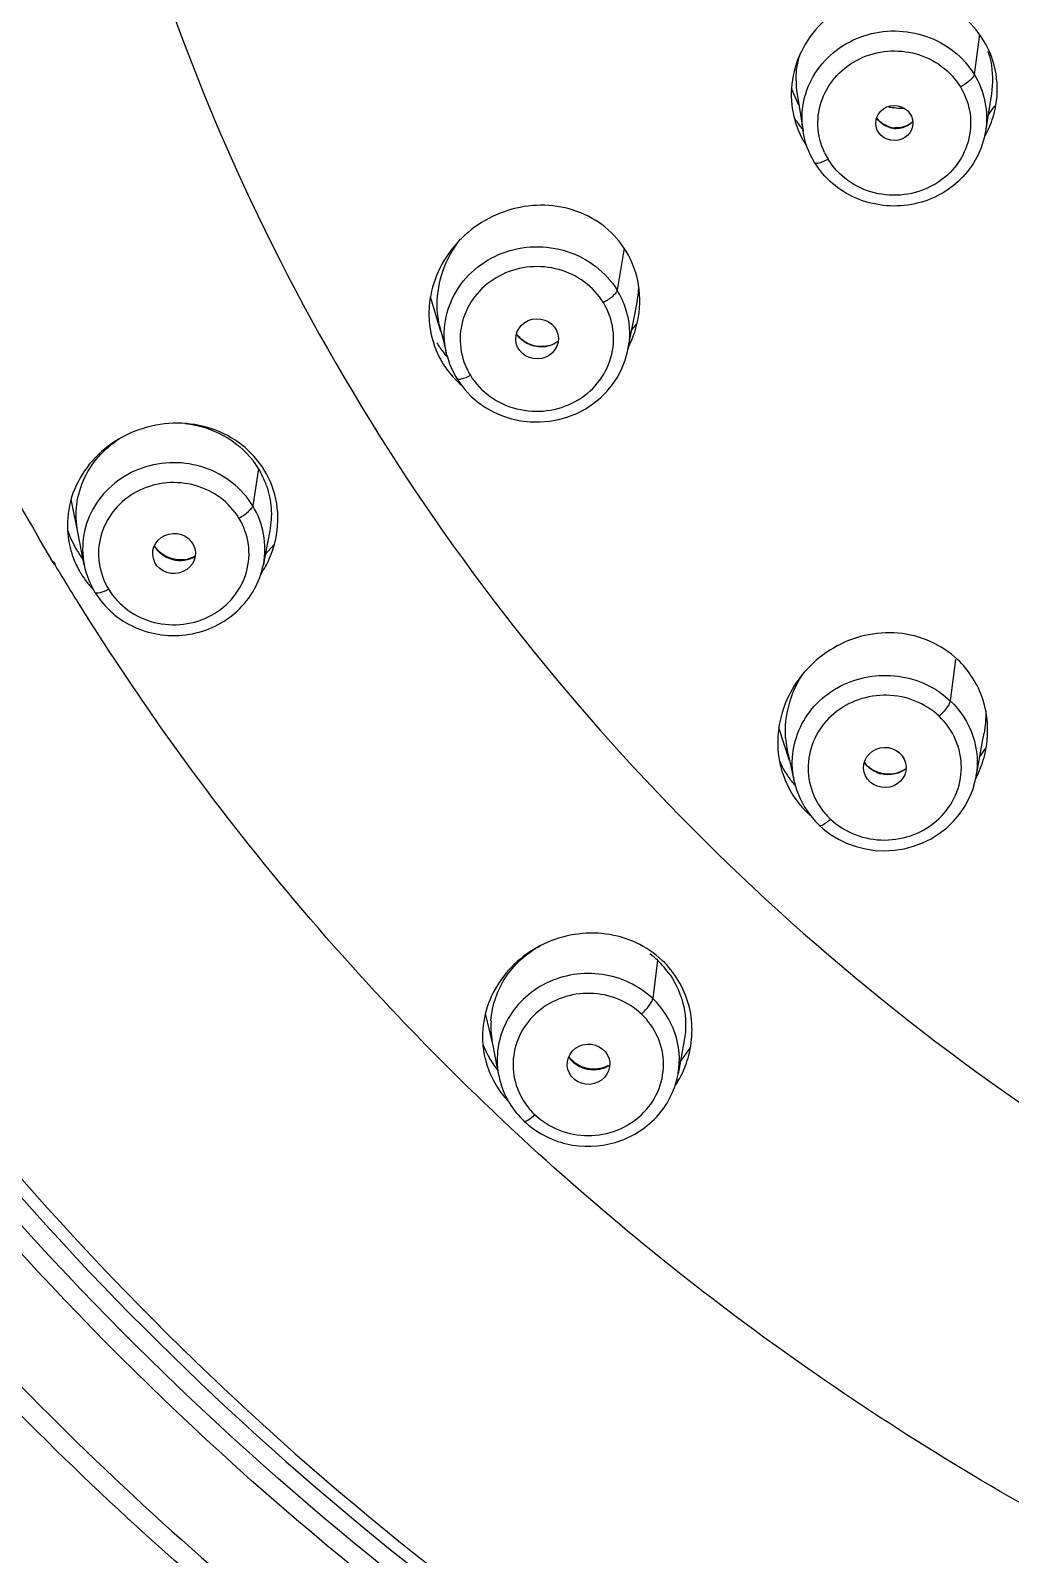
# Model space of a CAD drawing. Header units: millimetres. Extents: x 19741 to 22117, y -10160 to -6800.
# Drawn here: x 20947.89 to 20966.36, y -8202.63 to -8173.92 of the extents above; entities that cross this region are included whole.
import ezdxf

# ---------------------------------------------------------------- set-up
doc = ezdxf.new("R2010")
doc.units = ezdxf.units.MM

msp = doc.modelspace()

# ---------------------------------------------------------------- linework, layer by layer
at = {"linetype": 'Continuous'}
for p, q in [((20965.769, -8173.99), (20965.672, -8174.747)), ((20962.369, -8175.325), (20962.232, -8175.013)), ((20962.335, -8175.115), (20962.447, -8175.815)), ((20965.997, -8175.109), (20965.885, -8175.816)), ((20965.933, -8175.511), (20966.059, -8175.339)), ((20962.447, -8175.815), (20962.447, -8175.815)), ((20959.075, -8178.017), (20958.945, -8178.811)), ((20955.626, -8179.587), (20955.429, -8178.937)), ((20959.271, -8179.302), (20959.316, -8179.072)), ((20959.179, -8179.771), (20959.271, -8179.302)), ((20959.221, -8179.559), (20959.319, -8179.438)), ((20955.626, -8179.587), (20955.615, -8179.548)), ((20959.148, -8179.929), (20959.179, -8179.771)), ((20955.708, -8179.918), (20955.726, -8179.991)), ((20955.739, -8180.043), (20955.726, -8179.991)), ((20952.187, -8182.17), (20952.079, -8182.87)), ((20948.783, -8183.37), (20948.661, -8182.744)), ((20948.906, -8183.981), (20948.785, -8183.369)), ((20952.401, -8183.343), (20952.314, -8183.798)), ((20952.314, -8183.798), (20952.28, -8183.974)), ((20952.316, -8183.789), (20952.487, -8183.594)), ((20948.349, -8183.981), (20948.315, -8183.925)), ((20948.361, -8183.974), (20948.328, -8183.918)), ((20948.904, -8183.982), (20948.904, -8183.982)), ((20952.279, -8183.98), (20952.28, -8183.974)), ((20965.322, -8185.764), (20965.221, -8186.545)), ((20962.193, -8187.67), (20961.991, -8187.056)), ((20965.796, -8187.49), (20965.836, -8187.273)), ((20965.836, -8187.273), (20965.857, -8187.154)), ((20962.172, -8187.584), (20962.181, -8187.62)), ((20965.731, -8187.839), (20965.796, -8187.49)), ((20965.774, -8187.608), (20965.893, -8187.44)), ((20962.181, -8187.62), (20962.191, -8187.661)), ((20965.708, -8187.96), (20965.731, -8187.839)), ((20962.287, -8188.085), (20962.274, -8188.033)), ((20965.708, -8187.96), (20965.703, -8187.99)), ((20959.704, -8191.431), (20959.615, -8192.156)), ((20956.606, -8193.041), (20956.464, -8192.438)), ((20956.597, -8192.996), (20956.594, -8192.979)), ((20956.606, -8193.041), (20956.597, -8192.996)), ((20960.209, -8192.944), (20960.092, -8193.575)), ((20956.694, -8193.502), (20956.606, -8193.041)), ((20960.136, -8193.339), (20960.322, -8193.089)), ((20956.71, -8193.588), (20956.714, -8193.605)), ((20960.088, -8193.603), (20960.093, -8193.576))]:
    msp.add_line(p, q, dxfattribs=at)
for points in [[(20955.616, -8179.548), (20955.626, -8179.584), (20955.637, -8179.624), (20955.646, -8179.66), (20955.655, -8179.694), (20955.665, -8179.737)], [(20955.665, -8179.737), (20955.692, -8179.851), (20955.708, -8179.918)], [(20955.74, -8180.043), (20955.746, -8180.066), (20955.788, -8180.196), (20955.841, -8180.321), (20955.904, -8180.44), (20955.922, -8180.472)], [(20955.922, -8180.472), (20955.969, -8180.543), (20956.072, -8180.679), (20956.191, -8180.804), (20956.323, -8180.918), (20956.466, -8181.019), (20956.621, -8181.105), (20956.784, -8181.176), (20956.954, -8181.23), (20957.13, -8181.268), (20957.309, -8181.289), (20957.489, -8181.292), (20957.669, -8181.277), (20957.846, -8181.245), (20958.018, -8181.196), (20958.184, -8181.13), (20958.341, -8181.049), (20958.489, -8180.952), (20958.625, -8180.842), (20958.749, -8180.719), (20958.86, -8180.584), (20958.955, -8180.439), (20959.034, -8180.286), (20959.096, -8180.127), (20959.141, -8179.962), (20959.148, -8179.928)], [(20962.191, -8187.661), (20962.2, -8187.698), (20962.209, -8187.735), (20962.218, -8187.78)], [(20962.218, -8187.78), (20962.243, -8187.896), (20962.258, -8187.962), (20962.274, -8188.033)], [(20962.287, -8188.085), (20962.326, -8188.222), (20962.39, -8188.383), (20962.47, -8188.536), (20962.567, -8188.68), (20962.677, -8188.812), (20962.756, -8188.892)], [(20962.756, -8188.892), (20962.827, -8188.955), (20962.966, -8189.062), (20963.118, -8189.154), (20963.28, -8189.231), (20963.45, -8189.292), (20963.626, -8189.336), (20963.806, -8189.362), (20963.988, -8189.37), (20964.171, -8189.36), (20964.352, -8189.331), (20964.529, -8189.285), (20964.699, -8189.222), (20964.862, -8189.143), (20965.014, -8189.047), (20965.155, -8188.938), (20965.283, -8188.815), (20965.397, -8188.68), (20965.496, -8188.535), (20965.578, -8188.381), (20965.643, -8188.219), (20965.69, -8188.052), (20965.703, -8187.99)]]:
    msp.add_lwpolyline(points, dxfattribs=at)
for centre, radius, start, end in [((20963.942, -8174.859), 1.627, 179.9219, 188.9951), ((20963.994, -8175.126), 1.769, 186.3977, 192.6779), ((20963.999, -8175.124), 1.774, 192.7144, 203.6875), ((20964.288, -8175.014), 1.82, 341.3226, 347.4718), ((20964.042, -8174.453), 2.083, 212.3472, 213.9753), ((20964.07, -8174.434), 2.117, 213.9803, 217.6107), ((20964.093, -8174.417), 2.146, 217.6065, 219.5891), ((20964.208, -8175.28), 0.474, 253.56, 266.5185), ((20964.205, -8175.311), 0.453, 253.2266, 269.2831), ((20964.246, -8174.996), 1.866, 330.071, 335.1959), ((20964.271, -8175.008), 1.838, 335.2083, 341.3231), ((20963.998, -8175.124), 1.773, 203.6877, 205.1489), ((20963.985, -8175.131), 1.758, 205.1418, 211.3969), ((20963.976, -8175.136), 1.748, 211.4109, 213.4364), ((20964.138, -8175.612), 1.421, 205.0224, 210.9333), ((20957.578, -8179.646), 1.602, 25.3502, 31.398), ((20957.594, -8179.639), 1.585, 13.4927, 25.3728), ((20957.513, -8178.719), 1.838, 348.9218, 359.5899), ((20957.246, -8179.255), 1.848, 173.7843, 186.0954), ((20957.193, -8179.259), 1.794, 186.1428, 189.8603), ((20957.236, -8179.102), 1.68, 192.2986, 195.3885), ((20957.386, -8178.978), 1.988, 335.9264, 347.7572), ((20957.169, -8179.263), 1.77, 189.8633, 192.4389), ((20957.167, -8179.263), 1.768, 192.4453, 196.9653), ((20957.167, -8179.263), 1.768, 196.9584, 208.6032), ((20957.203, -8178.79), 1.94, 211.4197, 217.3552), ((20957.527, -8179.326), 0.545, 285.663, 293.2111), ((20957.353, -8178.963), 2.025, 333.3145, 335.9416), ((20957.13, -8179.282), 1.727, 208.6355, 211.4058), ((20957.218, -8178.778), 1.959, 217.3502, 221.1909), ((20957.143, -8179.274), 1.742, 211.426, 217.7869), ((20957.173, -8179.25), 1.78, 217.7942, 229.014), ((20957.3, -8179.729), 1.313, 204.7345, 211.3855), ((20950.735, -8183.062), 1.704, 31.5527, 37.6294), ((20950.746, -8183.045), 1.686, 18.9809, 31.2734), ((20950.33, -8183.239), 1.743, 183.082, 191.1003), ((20950.477, -8182.684), 1.994, 198.9795, 202.045), ((20950.497, -8182.676), 2.015, 202.05, 207.6861), ((20950.67, -8183.103), 1.884, 341.915, 347.8845), ((20950.337, -8183.236), 1.75, 191.1336, 198.7601), ((20950.369, -8183.225), 1.784, 198.7581, 207.383), ((20950.503, -8182.672), 2.023, 207.6835, 211.4026), ((20950.509, -8182.668), 2.03, 211.4185, 215.1182), ((20950.528, -8182.655), 2.053, 215.1144, 216.8947), ((20950.708, -8183.332), 0.568, 230.1532, 240.9432), ((20950.712, -8183.325), 0.575, 240.9201, 244.4903), ((20950.724, -8183.376), 0.524, 289.7964, 301.0137), ((20950.649, -8183.096), 1.907, 335.9537, 341.9163), ((20989.574, -8159.267), 48.065, 210.9414, 211.9385), ((20950.364, -8183.228), 1.779, 207.3821, 211.4059), ((20950.725, -8183.33), 0.561, 275.9406, 283.2396), ((20950.609, -8183.077), 1.951, 326.4986, 335.9192), ((20950.39, -8183.211), 1.809, 211.4316, 217.7014), ((20950.433, -8183.178), 1.863, 217.6957, 223.8494), ((20950.59, -8183.713), 1.428, 204.8965, 210.7766), ((20989.808, -8159.119), 48.342, 211.9412, 214.9174), ((20990.01, -8158.98), 48.588, 214.9152, 215.1176), ((20964.009, -8187.127), 1.893, 183.5041, 189.3995), ((20963.96, -8187.135), 1.844, 189.4026, 194.0714), ((20963.908, -8187.087), 2.018, 339.0154, 350.9016), ((20963.815, -8187.337), 1.845, 190.9762, 195.3469), ((20963.863, -8186.819), 2.051, 205.0777, 209.3182), ((20963.806, -8187.339), 1.835, 195.3483, 198.2208), ((20963.85, -8186.826), 2.037, 209.3311, 215.0756), ((20964.023, -8187.406), 0.522, 215.7964, 226.5983), ((20964.013, -8187.399), 0.514, 216.9698, 226.6405), ((20963.865, -8187.071), 2.064, 333.4575, 339.0416), ((20963.783, -8187.348), 1.81, 198.2088, 207.8181), ((20963.846, -8186.829), 2.032, 215.0721, 220.7531), ((20964.052, -8187.366), 0.57, 248.0378, 255.0904), ((20963.86, -8187.069), 2.07, 332.6147, 333.4588), ((20963.772, -8187.352), 1.799, 207.859, 214.1198), ((20963.777, -8187.349), 1.805, 214.1096, 226.5626), ((20963.759, -8187.366), 1.78, 226.606, 228.5392), ((20963.903, -8187.778), 1.368, 220.1118, 226.5831), ((20958.483, -8192.729), 1.781, 46.7619, 52.6625), ((20958.496, -8192.702), 1.753, 34.4863, 46.4632), ((20958.208, -8192.677), 1.643, 176.4574, 182.8228), ((20958.167, -8192.871), 1.759, 184.7837, 188.8086), ((20958.305, -8192.274), 2.03, 201.5042, 208.2717), ((20958.197, -8192.677), 1.632, 182.8275, 190.6529), ((20958.165, -8192.872), 1.757, 188.8164, 193.2439), ((20958.188, -8192.865), 1.78, 193.2804, 207.9542), ((20958.317, -8192.267), 2.044, 208.2735, 211.9777), ((20958.468, -8192.957), 0.528, 214.3841, 224.9301), ((20958.459, -8192.944), 0.524, 215.8701, 226.6562), ((20958.435, -8192.737), 1.922, 339.2795, 345.276), ((20958.325, -8192.263), 2.053, 211.978, 215.6709), ((20958.334, -8192.256), 2.064, 215.6716, 217.4353), ((20958.262, -8193.298), 1.578, 191.2364, 195.9443), ((20958.468, -8192.957), 0.528, 224.9264, 226.6036), ((20958.499, -8192.917), 0.579, 241.1271, 248.217), ((20958.502, -8192.908), 0.588, 248.2234, 255.2317), ((20958.502, -8192.908), 0.587, 255.2248, 258.736), ((20958.537, -8192.976), 0.504, 297.4436, 302.2644), ((20958.403, -8192.722), 1.958, 326.2129, 333.247), ((20958.587, -8193.304), 1.531, 349.7965, 350.4975), ((20958.423, -8192.733), 1.935, 333.2639, 339.2802), ((20958.21, -8192.851), 1.807, 207.9951, 214.2745), ((20958.248, -8192.826), 1.853, 214.277, 223.1327), ((20958.426, -8191.988), 2.378, 313.4997, 315.64), ((20991.238, -8157.911), 50.218, 226.2863, 227.0327), ((20958.431, -8193.274), 1.488, 220.2694, 225.9909)]:
    msp.add_arc(centre, radius, start, end, dxfattribs=at)
for centre, major_axis, ratio in [((20964.167, -8175.661), (0.35, 0.003), 0.945059), ((20957.436, -8179.726), (0.401, 0.01), 0.943824), ((20950.597, -8183.77), (0.402, 0.021), 0.941814), ((20963.989, -8187.801), (0.401, 0.012), 0.945419), ((20958.405, -8193.391), (0.401, 0.026), 0.945083)]:
    msp.add_ellipse(centre, major_axis=major_axis, ratio=ratio, dxfattribs=at)
msp.add_ellipse((20964.37, -8173.89), major_axis=(1.58, 0.012), ratio=0.945048, start_param=4.498482, end_param=4.696865, dxfattribs=at)
for points, knots in [([(21024.322, -8210.31), (21027.778, -8208.399), (21034.312, -8203.932), (21042.582, -8195.521), (21048.972, -8185.738), (21053.225, -8174.957), (21055.176, -8163.594), (21054.746, -8152.088), (21051.952, -8140.885), (21046.906, -8130.418), (21039.806, -8121.087), (21030.93, -8113.248), (21020.619, -8107.196), (21009.267, -8103.154), (20997.305, -8101.275), (20985.186, -8101.628), (20973.371, -8104.197), (20965.953, -8107.343), (20962.447, -8109.243)], [0, 0, 0, 0, 0.063059, 0.125441, 0.187164, 0.248341, 0.309174, 0.36992, 0.430848, 0.492201, 0.554154, 0.616784, 0.680067, 0.743881, 0.808029, 0.872266, 0.936332, 1, 1, 1, 1]), ([(20962.034, -8109.469), (20957.444, -8112), (20948.922, -8118.205), (20939.051, -8130.389), (20932.82, -8144.603), (20930.686, -8159.873), (20932.801, -8175.145), (20939.015, -8189.365), (20948.871, -8201.56), (20957.386, -8207.774), (20961.973, -8210.31)], [0, 0, 0, 0, 0.127405, 0.252982, 0.376963, 0.500012, 0.623059, 0.747033, 0.872602, 1, 1, 1, 1]), ([(20971.678, -8179.003), (20970.415, -8177.78), (20968.116, -8175.109), (20965.481, -8170.559), (20963.759, -8165.629), (20963.011, -8160.483), (20963.263, -8155.294), (20964.506, -8150.235), (20966.696, -8145.477), (20968.731, -8142.62), (20969.872, -8141.293)], [0, 0, 0, 0, 0.126732, 0.252256, 0.37682, 0.500802, 0.624663, 0.748884, 0.87389, 1, 1, 1, 1]), ([(20950.099, -8147.413), (20949.59, -8148.992), (20948.766, -8152.212), (20948.132, -8157.15), (20948.112, -8162.127), (20948.9, -8168.719), (20951.418, -8176.745), (20956.699, -8185.417), (20963.949, -8192.69), (20972.769, -8198.175), (20982.675, -8201.585), (20989.658, -8202.355), (20993.147, -8202.355)], [0, 0, 0, 0, 0.061272, 0.122397, 0.183469, 0.244587, 0.367105, 0.490819, 0.6161, 0.742973, 0.87113, 1, 1, 1, 1]), ([(20991.433, -8216.606), (20987.332, -8216.495), (20981.179, -8215.728), (20973.28, -8213.534), (20965.683, -8210.596), (20956.85, -8205.572), (20949.244, -8198.907), (20944.129, -8192.781), (20939.729, -8186.227), (20935.589, -8177.269), (20933.049, -8165.769), (20933.053, -8157.922), (20933.475, -8154.063)], [0, 0, 0, 0, 0.128621, 0.192791, 0.256745, 0.383633, 0.509158, 0.571464, 0.633428, 0.756283, 0.878292, 1, 1, 1, 1]), ([(20990.023, -8216.174), (20986.013, -8215.975), (20980.01, -8215.099), (20972.322, -8212.808), (20964.941, -8209.806), (20956.377, -8204.762), (20949.018, -8198.153), (20944.073, -8192.111), (20939.819, -8185.662), (20935.819, -8176.874), (20933.359, -8165.613), (20933.354, -8157.934), (20933.756, -8154.155)], [0, 0, 0, 0, 0.128635, 0.19279, 0.256725, 0.383569, 0.509059, 0.571354, 0.633313, 0.75619, 0.878242, 1, 1, 1, 1]), ([(20934.168, -8154.188), (20933.761, -8157.961), (20933.761, -8165.627), (20936.221, -8176.872), (20941.033, -8187.41), (20947.991, -8196.801), (20956.802, -8204.662), (20967.101, -8210.674), (20978.458, -8214.596), (20986.43, -8215.713), (20990.432, -8215.886)], [0, 0, 0, 0, 0.121821, 0.243933, 0.366866, 0.491007, 0.616541, 0.743419, 0.871379, 1, 1, 1, 1]), ([(20934.476, -8154.225), (20934.065, -8157.98), (20934.052, -8165.612), (20936.485, -8176.81), (20941.264, -8187.307), (20948.184, -8196.664), (20956.953, -8204.497), (20967.208, -8210.489), (20978.518, -8214.399), (20986.459, -8215.512), (20990.445, -8215.684)], [0, 0, 0, 0, 0.121789, 0.243869, 0.366776, 0.490906, 0.616444, 0.743343, 0.871338, 1, 1, 1, 1]), ([(20961.792, -8210.619), (20957.384, -8208.188), (20949.172, -8202.285), (20941.06, -8192.643), (20936.239, -8183.991), (20933.503, -8177.139), (20931.685, -8170.02), (20931.103, -8165.161), (20930.973, -8162.73)], [0, 0, 0, 0, 0.254326, 0.505232, 0.629739, 0.75359, 0.876946, 1, 1, 1, 1]), ([(20965.847, -8174.103), (20965.736, -8173.922), (20965.445, -8173.594), (20964.867, -8173.278), (20964.21, -8173.168), (20963.549, -8173.277), (20962.96, -8173.592), (20962.507, -8174.077), (20962.243, -8174.677), (20962.213, -8175.113), (20962.237, -8175.323)], [0, 0, 0, 0, 0.122817, 0.247594, 0.373973, 0.501051, 0.627835, 0.753476, 0.877506, 1, 1, 1, 1]), ([(20962.447, -8175.815), (20962.417, -8175.629), (20962.427, -8175.24), (20962.65, -8174.7), (20963.052, -8174.265), (20963.584, -8173.986), (20964.182, -8173.893), (20964.78, -8173.996), (20965.306, -8174.284), (20965.572, -8174.582), (20965.672, -8174.747)], [0, 0, 0, 0, 0.12111, 0.243166, 0.367333, 0.493801, 0.621711, 0.749595, 0.875956, 1, 1, 1, 1]), ([(20962.315, -8174.857), (20962.315, -8174.73), (20962.335, -8174.56), (20962.38, -8174.396), (20962.393, -8174.356)], [0, 0, 0, 0, 0.74824, 1, 1, 1, 1]), ([(20962.851, -8176.213), (20962.778, -8176.058), (20962.692, -8175.715), (20962.779, -8175.192), (20963.063, -8174.738), (20963.503, -8174.418), (20964.033, -8174.275), (20964.582, -8174.326), (20965.075, -8174.563), (20965.32, -8174.832), (20965.413, -8174.981)], [0, 0, 0, 0, 0.1218, 0.243367, 0.366595, 0.492402, 0.620271, 0.748592, 0.875545, 1, 1, 1, 1]), ([(20966.065, -8175.409), (20966.113, -8175.189), (20966.127, -8174.727), (20965.964, -8174.295), (20965.847, -8174.103)], [0, 0, 0, 0, 0.499885, 1, 1, 1, 1]), ([(20965.928, -8174.304), (20965.95, -8174.369), (20966.022, -8174.631), (20966.028, -8174.91), (20965.996, -8175.111)], [0, 0, 0, 0, 0.251494, 1, 1, 1, 1]), ([(20948.315, -8183.925), (20947.877, -8183.19), (20946.206, -8180.219), (20944.857, -8177.067), (20944.047, -8174.646)], [0, 0, 0, 0, 0.251037, 1, 1, 1, 1]), ([(20965.672, -8174.747), (20965.67, -8174.765), (20965.644, -8174.806), (20965.562, -8174.889), (20965.477, -8174.946), (20965.413, -8174.981)], [0, 0, 0, 0, 0.15171, 0.386867, 1, 1, 1, 1]), ([(20965.672, -8174.747), (20965.769, -8174.904), (20965.907, -8175.255), (20965.914, -8175.631), (20965.886, -8175.812)], [0, 0, 0, 0, 0.501765, 1, 1, 1, 1]), ([(20965.413, -8174.981), (20965.504, -8175.133), (20965.631, -8175.477), (20965.591, -8176.026), (20965.334, -8176.516), (20964.9, -8176.872), (20964.357, -8177.045), (20963.787, -8177.01), (20963.272, -8176.774), (20963.015, -8176.497), (20962.919, -8176.343)], [0, 0, 0, 0, 0.122219, 0.243722, 0.366587, 0.492063, 0.619829, 0.748269, 0.875417, 1, 1, 1, 1]), ([(20964.074, -8175.734), (20964.048, -8175.726), (20963.951, -8175.688), (20963.867, -8175.615), (20963.828, -8175.55)], [0, 0, 0, 0, 0.26242, 1, 1, 1, 1]), ([(20964.517, -8175.633), (20964.478, -8175.674), (20964.414, -8175.718), (20964.342, -8175.743), (20964.324, -8175.748)], [0, 0, 0, 0, 0.745817, 1, 1, 1, 1]), ([(20964.516, -8175.631), (20964.504, -8175.643), (20964.452, -8175.689), (20964.388, -8175.72), (20964.337, -8175.735)], [0, 0, 0, 0, 0.242444, 1, 1, 1, 1]), ([(20965.885, -8175.816), (20965.858, -8175.985), (20965.747, -8176.318), (20965.432, -8176.74), (20965, -8177.051), (20964.492, -8177.221), (20963.954, -8177.238), (20963.436, -8177.1), (20962.984, -8176.819), (20962.753, -8176.549), (20962.663, -8176.401)], [0, 0, 0, 0, 0.122522, 0.246163, 0.371226, 0.497484, 0.624268, 0.750705, 0.876063, 1, 1, 1, 1]), ([(20962.663, -8176.401), (20962.669, -8176.411), (20962.703, -8176.421), (20962.792, -8176.404), (20962.866, -8176.371), (20962.919, -8176.342)], [0, 0, 0, 0, 0.125368, 0.338367, 1, 1, 1, 1]), ([(20959.114, -8178.073), (20959.009, -8177.902), (20958.737, -8177.592), (20958.195, -8177.292), (20957.58, -8177.178), (20956.954, -8177.256), (20956.374, -8177.511), (20955.889, -8177.919), (20955.544, -8178.446), (20955.431, -8178.851), (20955.409, -8179.055)], [0, 0, 0, 0, 0.121984, 0.244993, 0.369598, 0.495698, 0.622667, 0.749603, 0.875589, 1, 1, 1, 1]), ([(20955.554, -8179.089), (20955.553, -8178.867), (20955.633, -8178.418), (20955.856, -8178.021), (20955.996, -8177.846)], [0, 0, 0, 0, 0.498251, 1, 1, 1, 1]), ([(20955.739, -8180.04), (20955.689, -8179.851), (20955.662, -8179.449), (20955.848, -8178.872), (20956.234, -8178.395), (20956.769, -8178.076), (20957.386, -8177.956), (20958.009, -8178.044), (20958.563, -8178.332), (20958.841, -8178.64), (20958.945, -8178.811)], [0, 0, 0, 0, 0.121138, 0.243037, 0.366923, 0.493164, 0.621111, 0.749253, 0.87583, 1, 1, 1, 1]), ([(20959.329, -8179.399), (20959.378, -8179.175), (20959.394, -8178.707), (20959.232, -8178.267), (20959.114, -8178.073)], [0, 0, 0, 0, 0.50264, 1, 1, 1, 1]), ([(20958.686, -8179.044), (20958.595, -8178.894), (20958.347, -8178.626), (20957.853, -8178.389), (20957.303, -8178.339), (20956.771, -8178.482), (20956.329, -8178.8), (20956.042, -8179.254), (20955.952, -8179.777), (20956.035, -8180.122), (20956.107, -8180.278)], [0, 0, 0, 0, 0.124391, 0.251273, 0.379609, 0.507481, 0.633293, 0.756561, 0.878124, 1, 1, 1, 1]), ([(20958.945, -8178.811), (20958.942, -8178.829), (20958.916, -8178.869), (20958.835, -8178.953), (20958.749, -8179.009), (20958.686, -8179.044)], [0, 0, 0, 0, 0.150414, 0.390432, 1, 1, 1, 1]), ([(20956.179, -8180.413), (20956.273, -8180.568), (20956.533, -8180.844), (20957.05, -8181.079), (20957.622, -8181.113), (20958.167, -8180.941), (20958.603, -8180.583), (20958.863, -8180.091), (20958.904, -8179.542), (20958.779, -8179.196), (20958.686, -8179.044)], [0, 0, 0, 0, 0.124374, 0.251489, 0.380061, 0.507959, 0.633538, 0.756495, 0.877928, 1, 1, 1, 1]), ([(20957.297, -8179.837), (20957.271, -8179.827), (20957.175, -8179.779), (20957.092, -8179.701), (20957.048, -8179.634)], [0, 0, 0, 0, 0.254561, 1, 1, 1, 1]), ([(20957.312, -8179.834), (20957.285, -8179.824), (20957.183, -8179.778), (20957.095, -8179.699), (20957.049, -8179.631)], [0, 0, 0, 0, 0.259029, 1, 1, 1, 1]), ([(20957.674, -8179.851), (20957.645, -8179.859), (20957.525, -8179.883), (20957.398, -8179.867), (20957.312, -8179.834)], [0, 0, 0, 0, 0.247296, 1, 1, 1, 1]), ([(20955.923, -8180.471), (20955.929, -8180.481), (20955.963, -8180.491), (20956.052, -8180.475), (20956.126, -8180.441), (20956.179, -8180.413)], [0, 0, 0, 0, 0.125261, 0.342748, 1, 1, 1, 1]), ([(20952.297, -8182.199), (20952.187, -8182.018), (20951.895, -8181.693), (20951.316, -8181.386), (20950.661, -8181.281), (20950.003, -8181.38), (20949.406, -8181.669), (20948.931, -8182.123), (20948.633, -8182.697), (20948.578, -8183.124), (20948.59, -8183.332)], [0, 0, 0, 0, 0.123174, 0.248086, 0.374893, 0.502708, 0.63006, 0.755552, 0.878635, 1, 1, 1, 1]), ([(20950.807, -8181.321), (20951.056, -8181.348), (20951.544, -8181.497), (20951.935, -8181.827), (20952.085, -8182.021)], [0, 0, 0, 0, 0.504957, 1, 1, 1, 1]), ([(20948.783, -8183.366), (20948.749, -8183.196), (20948.737, -8182.842), (20948.888, -8182.332), (20949.191, -8181.887), (20949.473, -8181.662), (20949.628, -8181.571)], [0, 0, 0, 0, 0.246563, 0.494052, 0.744892, 1, 1, 1, 1]), ([(20952.079, -8182.87), (20951.978, -8182.705), (20951.712, -8182.407), (20951.183, -8182.123), (20950.585, -8182.026), (20949.987, -8182.128), (20949.461, -8182.417), (20949.07, -8182.862), (20948.863, -8183.408), (20948.867, -8183.797), (20948.904, -8183.982)], [0, 0, 0, 0, 0.12411, 0.250548, 0.378504, 0.506433, 0.632832, 0.756878, 0.878845, 1, 1, 1, 1]), ([(20952.513, -8183.498), (20952.56, -8183.279), (20952.574, -8182.82), (20952.413, -8182.389), (20952.297, -8182.199)], [0, 0, 0, 0, 0.500913, 1, 1, 1, 1]), ([(20951.82, -8183.103), (20951.729, -8182.957), (20951.488, -8182.691), (20951.002, -8182.458), (20950.462, -8182.407), (20949.939, -8182.548), (20949.506, -8182.862), (20949.226, -8183.309), (20949.139, -8183.823), (20949.224, -8184.161), (20949.295, -8184.314)], [0, 0, 0, 0, 0.124463, 0.25142, 0.379731, 0.507595, 0.633401, 0.756631, 0.87821, 1, 1, 1, 1]), ([(20952.341, -8182.497), (20952.387, -8182.632), (20952.445, -8182.915), (20952.427, -8183.203), (20952.4, -8183.343)], [0, 0, 0, 0, 0.500832, 1, 1, 1, 1]), ([(20951.82, -8183.103), (20951.883, -8183.068), (20951.968, -8183.012), (20952.05, -8182.928), (20952.077, -8182.888), (20952.079, -8182.87)], [0, 0, 0, 0, 0.610732, 0.846465, 1, 1, 1, 1]), ([(20952.28, -8183.974), (20952.317, -8183.788), (20952.319, -8183.397), (20952.179, -8183.033), (20952.079, -8182.87)], [0, 0, 0, 0, 0.498258, 1, 1, 1, 1]), ([(20949.363, -8184.444), (20949.458, -8184.595), (20949.71, -8184.869), (20950.218, -8185.101), (20950.779, -8185.136), (20951.314, -8184.966), (20951.741, -8184.615), (20951.995, -8184.132), (20952.035, -8183.592), (20951.91, -8183.254), (20951.82, -8183.103)], [0, 0, 0, 0, 0.124588, 0.251738, 0.380167, 0.507925, 0.633395, 0.756258, 0.877772, 1, 1, 1, 1]), ([(20950.497, -8183.848), (20950.468, -8183.837), (20950.362, -8183.784), (20950.272, -8183.698), (20950.226, -8183.623)], [0, 0, 0, 0, 0.259965, 1, 1, 1, 1]), ([(20950.464, -8183.845), (20950.532, -8183.877), (20950.68, -8183.915), (20950.832, -8183.894), (20950.902, -8183.869)], [0, 0, 0, 0, 0.503513, 1, 1, 1, 1]), ([(20949.107, -8184.503), (20949.195, -8184.646), (20949.419, -8184.91), (20949.857, -8185.186), (20950.361, -8185.326), (20950.884, -8185.317), (20951.382, -8185.16), (20951.809, -8184.867), (20952.128, -8184.465), (20952.246, -8184.144), (20952.279, -8183.98)], [0, 0, 0, 0, 0.123895, 0.249193, 0.375557, 0.502295, 0.628561, 0.753686, 0.877415, 1, 1, 1, 1]), ([(20949.363, -8184.444), (20949.31, -8184.473), (20949.236, -8184.506), (20949.147, -8184.523), (20949.113, -8184.512), (20949.107, -8184.503)], [0, 0, 0, 0, 0.661304, 0.874408, 1, 1, 1, 1]), ([(20965.359, -8185.768), (20965.209, -8185.627), (20964.855, -8185.392), (20964.238, -8185.237), (20963.599, -8185.285), (20963.002, -8185.524), (20962.501, -8185.926), (20962.14, -8186.454), (20961.955, -8187.062), (20961.965, -8187.485), (20962.004, -8187.688)], [0, 0, 0, 0, 0.123394, 0.247917, 0.373583, 0.499934, 0.626301, 0.752012, 0.876598, 1, 1, 1, 1]), ([(20965.901, -8187.406), (20965.948, -8187.112), (20965.906, -8186.496), (20965.574, -8185.971), (20965.359, -8185.768)], [0, 0, 0, 0, 0.501494, 1, 1, 1, 1]), ([(20962.119, -8187.243), (20962.106, -8187.034), (20962.15, -8186.609), (20962.325, -8186.219), (20962.438, -8186.042)], [0, 0, 0, 0, 0.498936, 1, 1, 1, 1]), ([(20962.286, -8188.082), (20962.245, -8187.91), (20962.222, -8187.549), (20962.37, -8187.026), (20962.685, -8186.575), (20963.134, -8186.244), (20963.668, -8186.065), (20964.235, -8186.052), (20964.777, -8186.208), (20965.088, -8186.419), (20965.221, -8186.545)], [0, 0, 0, 0, 0.121163, 0.242769, 0.366125, 0.491458, 0.61882, 0.74688, 0.874319, 1, 1, 1, 1]), ([(20965.01, -8186.836), (20964.88, -8186.714), (20964.569, -8186.516), (20964.029, -8186.408), (20963.483, -8186.493), (20963.007, -8186.761), (20962.666, -8187.178), (20962.513, -8187.689), (20962.57, -8188.216), (20962.744, -8188.527), (20962.856, -8188.66)], [0, 0, 0, 0, 0.126252, 0.254329, 0.382617, 0.509261, 0.633333, 0.755332, 0.876858, 1, 1, 1, 1]), ([(20965.221, -8186.545), (20965.219, -8186.564), (20965.198, -8186.609), (20965.133, -8186.71), (20965.063, -8186.786), (20965.01, -8186.836)], [0, 0, 0, 0, 0.155376, 0.39995, 1, 1, 1, 1]), ([(20965.221, -8186.545), (20965.413, -8186.726), (20965.713, -8187.185), (20965.75, -8187.734), (20965.703, -8187.989)], [0, 0, 0, 0, 0.504009, 1, 1, 1, 1]), ([(20956.535, -8194.209), (20955.953, -8193.653), (20953.69, -8191.383), (20951.647, -8188.893), (20950.267, -8186.93)], [0, 0, 0, 0, 0.251156, 1, 1, 1, 1]), ([(20962.962, -8188.772), (20963.096, -8188.899), (20963.421, -8189.101), (20963.984, -8189.202), (20964.546, -8189.096), (20965.027, -8188.796), (20965.352, -8188.342), (20965.467, -8187.802), (20965.356, -8187.261), (20965.141, -8186.96), (20965.01, -8186.836)], [0, 0, 0, 0, 0.126165, 0.254351, 0.382692, 0.509184, 0.632966, 0.754797, 0.876466, 1, 1, 1, 1]), ([(20963.886, -8187.902), (20963.864, -8187.896), (20963.782, -8187.866), (20963.707, -8187.817), (20963.659, -8187.773)], [0, 0, 0, 0, 0.256197, 1, 1, 1, 1]), ([(20964.387, -8187.823), (20964.37, -8187.836), (20964.298, -8187.882), (20964.214, -8187.911), (20964.15, -8187.921)], [0, 0, 0, 0, 0.242856, 1, 1, 1, 1]), ([(20962.757, -8188.892), (20962.764, -8188.898), (20962.795, -8188.896), (20962.865, -8188.857), (20962.922, -8188.81), (20962.962, -8188.772)], [0, 0, 0, 0, 0.11458, 0.329595, 1, 1, 1, 1]), ([(20959.793, -8191.435), (20959.651, -8191.3), (20959.316, -8191.075), (20958.545, -8190.853), (20957.513, -8191.021), (20956.734, -8191.711), (20956.43, -8192.437), (20956.398, -8192.828), (20956.414, -8193.018)], [0, 0, 0, 0, 0.125256, 0.251956, 0.50511, 0.754896, 0.878151, 1, 1, 1, 1]), ([(20956.568, -8192.575), (20956.586, -8192.278), (20956.796, -8191.676), (20957.279, -8191.266), (20957.553, -8191.13)], [0, 0, 0, 0, 0.493597, 1, 1, 1, 1]), ([(20960.294, -8193.226), (20960.376, -8192.915), (20960.379, -8192.238), (20960.027, -8191.656), (20959.793, -8191.435)], [0, 0, 0, 0, 0.499581, 1, 1, 1, 1]), ([(20959.615, -8192.156), (20959.487, -8192.034), (20959.186, -8191.83), (20958.665, -8191.673), (20958.118, -8191.676), (20957.598, -8191.84), (20957.156, -8192.148), (20956.837, -8192.573), (20956.673, -8193.071), (20956.679, -8193.421), (20956.71, -8193.588)], [0, 0, 0, 0, 0.125644, 0.253011, 0.381018, 0.508341, 0.633912, 0.757313, 0.878969, 1, 1, 1, 1]), ([(20959.941, -8191.71), (20960.063, -8191.887), (20960.24, -8192.292), (20960.247, -8192.734), (20960.21, -8192.944)], [0, 0, 0, 0, 0.502662, 1, 1, 1, 1]), ([(20959.404, -8192.448), (20959.275, -8192.329), (20958.971, -8192.132), (20958.44, -8192.025), (20957.904, -8192.107), (20957.436, -8192.371), (20957.102, -8192.782), (20956.954, -8193.284), (20957.012, -8193.802), (20957.186, -8194.106), (20957.296, -8194.236)], [0, 0, 0, 0, 0.126319, 0.254473, 0.382736, 0.509362, 0.633421, 0.755384, 0.876936, 1, 1, 1, 1]), ([(20959.404, -8192.448), (20959.457, -8192.397), (20959.526, -8192.321), (20959.592, -8192.22), (20959.613, -8192.175), (20959.615, -8192.156)], [0, 0, 0, 0, 0.601293, 0.841405, 1, 1, 1, 1]), ([(20960.096, -8193.557), (20960.138, -8193.308), (20960.095, -8192.776), (20959.802, -8192.332), (20959.615, -8192.156)], [0, 0, 0, 0, 0.496077, 1, 1, 1, 1]), ([(20957.397, -8194.344), (20957.531, -8194.467), (20957.847, -8194.669), (20958.4, -8194.77), (20958.953, -8194.667), (20959.424, -8194.372), (20959.742, -8193.926), (20959.855, -8193.396), (20959.744, -8192.865), (20959.531, -8192.571), (20959.404, -8192.448)], [0, 0, 0, 0, 0.126378, 0.254606, 0.382805, 0.509151, 0.632822, 0.754558, 0.876311, 1, 1, 1, 1]), ([(20958.262, -8193.432), (20958.247, -8193.426), (20958.188, -8193.397), (20958.135, -8193.358), (20958.099, -8193.325)], [0, 0, 0, 0, 0.25557, 1, 1, 1, 1]), ([(20957.192, -8194.465), (20957.412, -8194.672), (20957.978, -8194.972), (20958.773, -8194.946), (20959.336, -8194.697), (20959.694, -8194.407), (20959.958, -8194.035), (20960.059, -8193.749), (20960.088, -8193.603)], [0, 0, 0, 0, 0.24976, 0.501735, 0.628023, 0.753168, 0.877074, 1, 1, 1, 1]), ([(20958.769, -8193.423), (20958.694, -8193.462), (20958.519, -8193.504), (20958.343, -8193.468), (20958.262, -8193.432)], [0, 0, 0, 0, 0.489126, 1, 1, 1, 1]), ([(20958.387, -8193.485), (20958.461, -8193.499), (20958.612, -8193.5), (20958.753, -8193.443), (20958.813, -8193.401)], [0, 0, 0, 0, 0.506834, 1, 1, 1, 1]), ([(20956.744, -8193.731), (20956.784, -8193.87), (20956.902, -8194.138), (20957.086, -8194.365), (20957.191, -8194.465)], [0, 0, 0, 0, 0.498044, 1, 1, 1, 1]), ([(20957.398, -8194.344), (20957.357, -8194.382), (20957.299, -8194.43), (20957.23, -8194.469), (20957.198, -8194.471), (20957.192, -8194.464)], [0, 0, 0, 0, 0.676482, 0.886343, 1, 1, 1, 1]), ([(20967.575, -8202.232), (20965.659, -8201.196), (20961.965, -8198.889), (20958.594, -8196.133), (20957.011, -8194.658)], [0, 0, 0, 0, 0.501706, 1, 1, 1, 1])]:
    msp.add_open_spline(points, degree=3, knots=knots, dxfattribs=at)
for points in [[(20963.96, -8175.692), (20963.908, -8175.658), (20963.863, -8175.612), (20963.831, -8175.56)], [(20964.074, -8175.745), (20964.034, -8175.733), (20963.995, -8175.715), (20963.96, -8175.692)], [(20964.337, -8175.735), (20964.287, -8175.75), (20964.232, -8175.756), (20964.179, -8175.753)], [(20964.324, -8175.748), (20964.283, -8175.759), (20964.241, -8175.765), (20964.199, -8175.764)], [(20962.663, -8176.401), (20962.555, -8176.223), (20962.48, -8176.021), (20962.447, -8175.815)], [(20955.594, -8179.46), (20955.568, -8179.338), (20955.554, -8179.213), (20955.554, -8179.089)], [(20959.135, -8179.269), (20959.186, -8179.483), (20959.19, -8179.712), (20959.148, -8179.928)], [(20957.767, -8179.82), (20957.726, -8179.841), (20957.683, -8179.856), (20957.638, -8179.866)], [(20957.833, -8179.776), (20957.805, -8179.796), (20957.774, -8179.813), (20957.742, -8179.827)], [(20957.638, -8179.866), (20957.527, -8179.892), (20957.403, -8179.881), (20957.297, -8179.837)], [(20950.23, -8183.636), (20950.26, -8183.686), (20950.299, -8183.73), (20950.344, -8183.768)], [(20950.783, -8183.889), (20950.687, -8183.899), (20950.586, -8183.884), (20950.497, -8183.848)], [(20950.995, -8183.821), (20950.951, -8183.847), (20950.903, -8183.865), (20950.853, -8183.877)], [(20948.904, -8183.982), (20948.94, -8184.165), (20949.01, -8184.344), (20949.107, -8184.503)], [(20965.888, -8186.735), (20965.893, -8186.875), (20965.883, -8187.016), (20965.857, -8187.154)], [(20963.839, -8187.895), (20963.775, -8187.87), (20963.715, -8187.832), (20963.665, -8187.785)], [(20964.389, -8187.825), (20964.329, -8187.872), (20964.256, -8187.905), (20964.182, -8187.922)], [(20964.15, -8187.921), (20964.063, -8187.934), (20963.97, -8187.928), (20963.886, -8187.902)], [(20964.182, -8187.922), (20964.092, -8187.943), (20963.994, -8187.941), (20963.905, -8187.918)], [(20958.105, -8193.34), (20958.139, -8193.373), (20958.178, -8193.401), (20958.219, -8193.423)]]:
    msp.add_open_spline(points, degree=3, dxfattribs=at)

doc.saveas('drawing.dxf')
